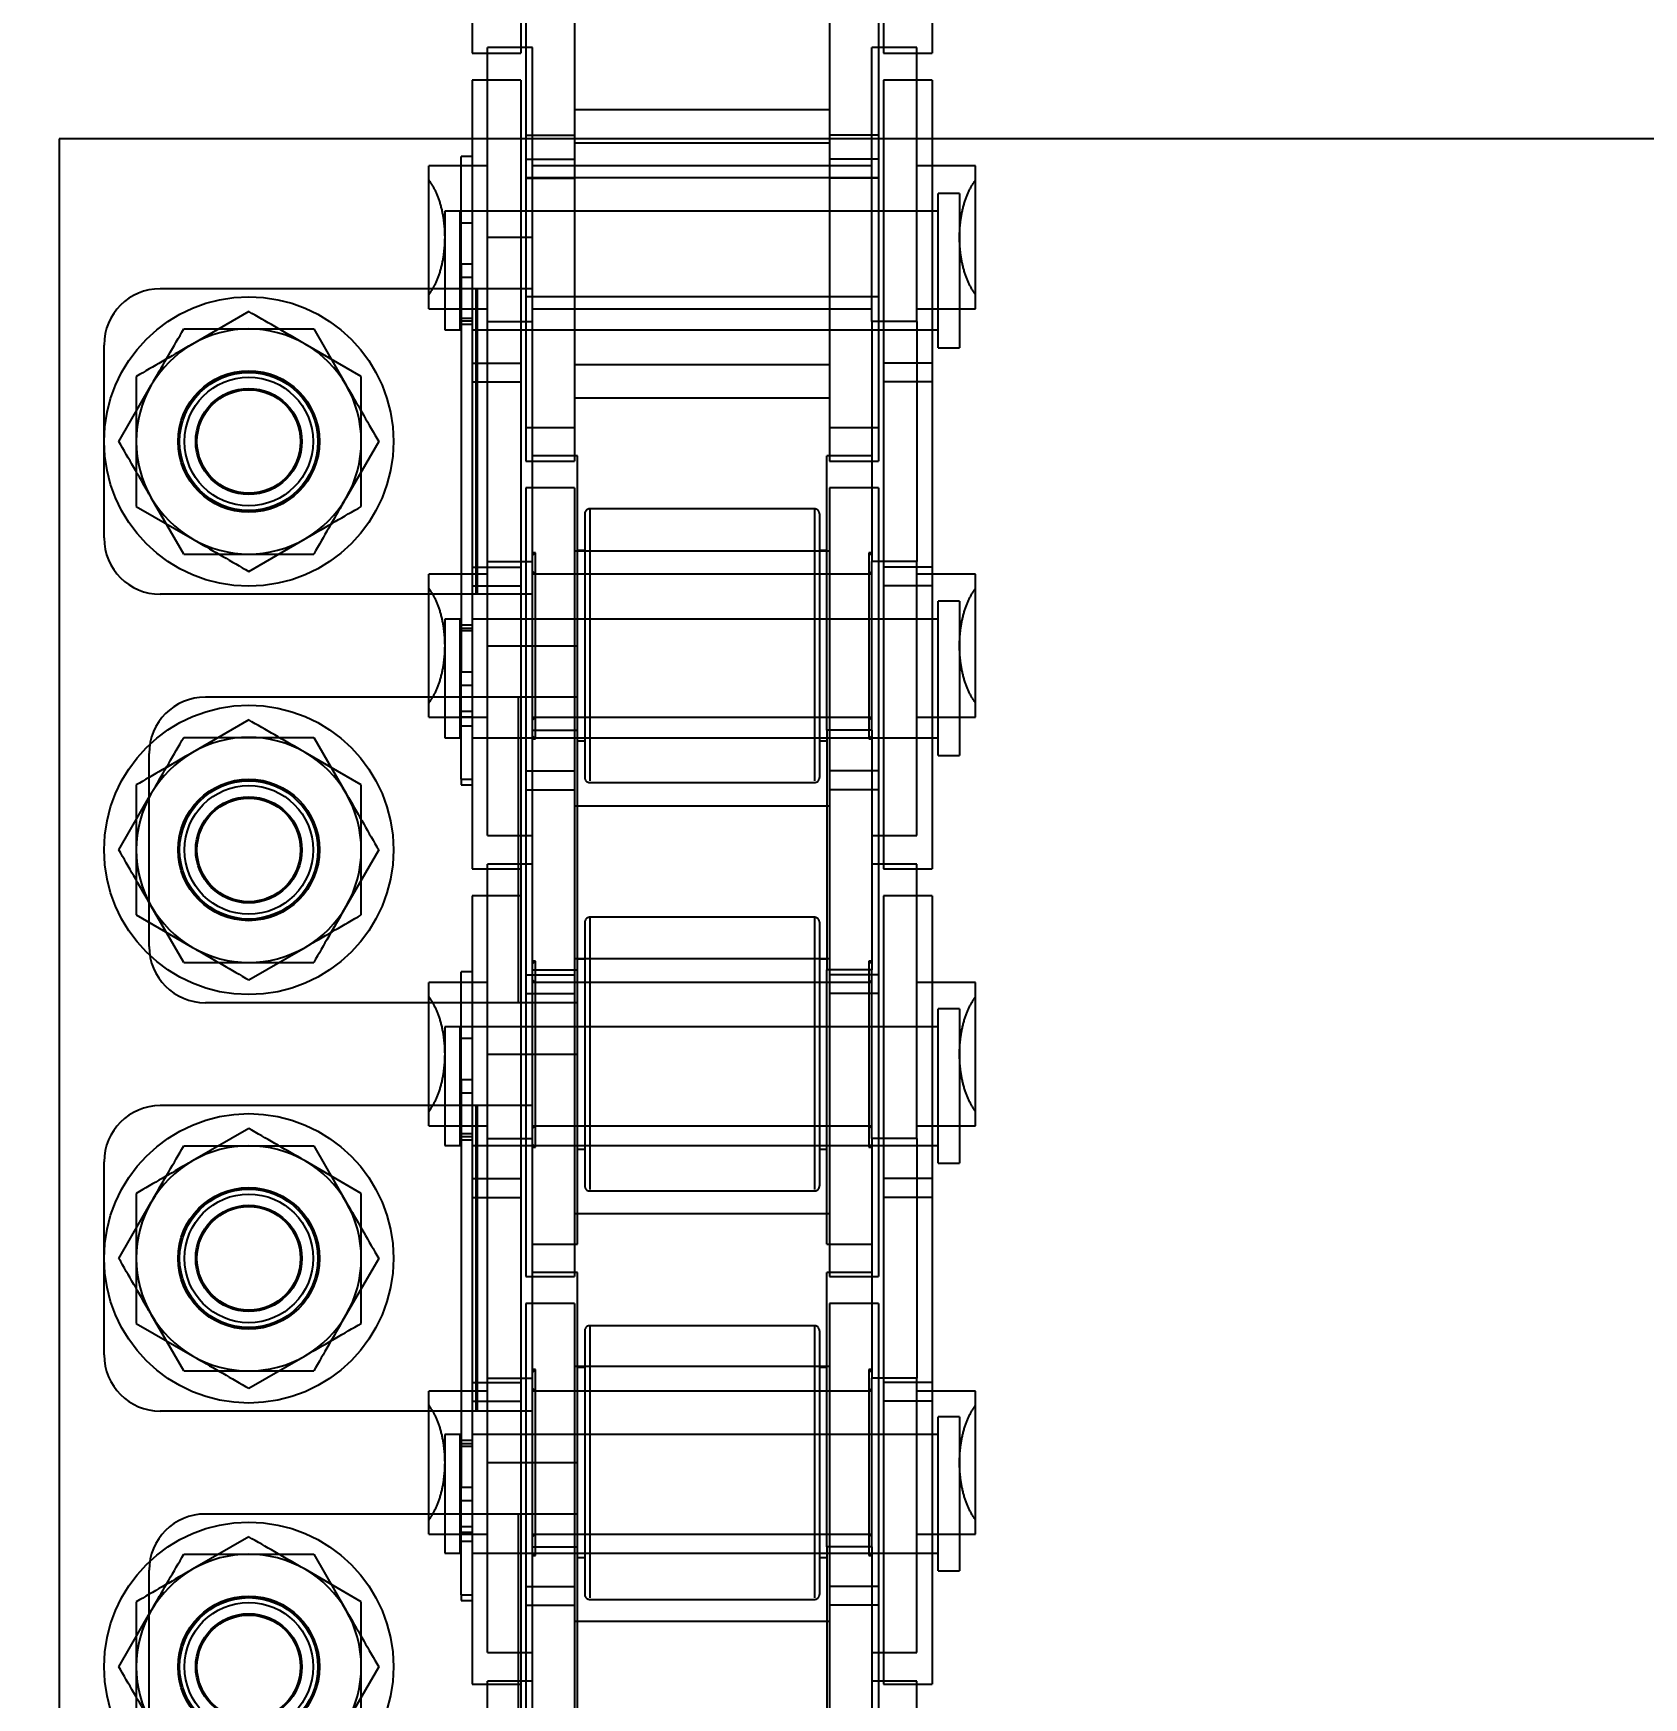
# Model space of a CAD drawing. Header units: metres. Extents: x 0 to 63075, y 0 to 44550.
# Drawn here: x 13782.9 to 13833, y 30128.6 to 30180.3 of the extents above; entities that cross this region are included whole.
import ezdxf

# ---------------------------------------------------------------- set-up
doc = ezdxf.new("R2010")
doc.units = ezdxf.units.M
doc.header["$LTSCALE"] = 75
doc.linetypes.add('HIDDEN2', pattern=[4.7625, 3.175, -1.5875])
for name, color, linetype in [('18_COTAS', 7, 'Continuous'), ('SDM', 7, 'Continuous'), ('SL1', 8, 'Continuous'), ('ST1', 7, 'HIDDEN2')]:
    doc.layers.add(name, color=color, linetype=linetype)
doc.styles.add('ROMANS', font='ROMANS.SHX')
doc.dimstyles.new('75___1-75', dxfattribs={"dimscale": 75, "dimtxt": 2.5, "dimasz": 2, "dimexe": 1.5, "dimexo": 1, "dimgap": 0.5, "dimtad": 1, "dimdec": 0, "dimzin": 12, "dimtxsty": 'ROMANS', "dimcen": 0, "dimclrd": 256, "dimclre": 256, "dimclrt": 3, "dimazin": 3, "dimtfac": 1, "dimtdec": 0, "dimtmove": 0, "dimatfit": 0, "dimfxl": 1, "dimlwd": -1, "dimlwe": -1, "dimarcsym": 0})

# ---------------------------------------------------------------- blocks, each defined once
blk = doc.blocks.new('A$C1d93b9d1')
at = {"layer": 'SL1'}
for radius, start, end in [(1979, 150.488695, 76.215496), (1915.5, 151.397673, 77.946628), (1915.5, 151.397673, 77.482416), (1907.5, 151.517007, 77.895312), (1508, 159.384288, 0), (1508, 159.384288, 0), (1500, 179.960074, 0.039926)]:
    blk.add_arc((6031.727, 6950), radius, start, end, dxfattribs=at)
blk = doc.blocks.new('*D27')
at = {"layer": '18_COTAS', "transparency": 16777216}
for p, q in [((12131.24, 27878.333), (12131.24, 30705.371)), ((13913.74, 30509.566), (13913.74, 30705.371)), ((11981.24, 30592.871), (11122.311, 30592.871)), ((13913.74, 30592.871), (12131.24, 30592.871)), ((14063.74, 30592.871), (14213.74, 30592.871))]:
    blk.add_line(p, q, dxfattribs=at)
for points in [[(11981.24, 30617.871), (11981.24, 30567.871), (12131.24, 30592.871)], [(14063.74, 30617.871), (14063.74, 30567.871), (13913.74, 30592.871)]]:
    blk.add_solid(points, dxfattribs=at)
at = {"layer": 'Defpoints', "color": 0, "transparency": 16777216}
for p in [(13913.74, 30592.871), (13913.74, 30434.566), (12131.24, 27803.333)]:
    blk.add_point(p, dxfattribs=at)
at = {"layer": '18_COTAS', "color": 3, "transparency": 16777216, "insert": (11476.776, 30724.121), "char_height": 187.5, "attachment_point": 5, "style": 'ROMANS'}
blk.add_mtext('1782', dxfattribs=at)
blk = doc.blocks.new('A$C429c7d53')
at = {"layer": 'ST1'}
for p, q in [((77.515, 3093.44), (77.515, 3087.09)), ((79.035, 3093.44), (79.035, 3087.09)), ((86.965, 3093.44), (86.965, 3087.09)), ((88.485, 3093.44), (88.485, 3087.09)), ((75.843, 3090.695), (75.843, 3089.636)), ((77.363, 3090.695), (77.363, 3089.636)), ((88.637, 3090.695), (88.637, 3089.636)), ((90.157, 3090.695), (90.157, 3089.636)), ((76.325, 3083.915), (76.325, 3089.82)), ((77.725, 3089.82), (76.325, 3089.82)), ((77.725, 3083.915), (77.725, 3089.82)), ((88.275, 3081.293), (88.275, 3089.82)), ((89.675, 3089.82), (88.275, 3089.82)), ((89.675, 3081.293), (89.675, 3089.82)), ((75.843, 3089.636), (77.363, 3089.636)), ((88.637, 3089.636), (90.157, 3089.636)), ((75.843, 3088.798), (75.843, 3080)), ((77.363, 3088.798), (75.843, 3088.798)), ((77.363, 3088.798), (77.363, 3080)), ((88.637, 3088.798), (88.637, 3080)), ((90.157, 3088.798), (88.637, 3088.798)), ((90.157, 3088.798), (90.157, 3080)), ((86.965, 3087.875), (79.035, 3087.875)), ((63, 3086.975), (63, 2979.255)), ((118, 3086.975), (63, 3086.975)), ((77.515, 3087.09), (79.035, 3087.09)), ((77.515, 3087.09), (77.515, 3077.995)), ((79.035, 3087.09), (79.035, 3077.995)), ((86.965, 3086.838), (79.035, 3086.838)), ((88.485, 3087.09), (86.965, 3087.09)), ((86.965, 3087.09), (86.965, 3077.995)), ((88.485, 3087.09), (88.485, 3077.995)), ((74.5, 3085.695), (74.5, 3086.14)), ((76.325, 3086.14), (74.5, 3086.14)), ((75.511, 3083.085), (75.511, 3086.43)), ((75.843, 3086.43), (75.511, 3086.43)), ((77.515, 3086.339), (79.035, 3086.339)), ((88.275, 3086.14), (77.725, 3086.14)), ((88.485, 3086.339), (86.965, 3086.339)), ((91.5, 3086.14), (89.675, 3086.14)), ((91.5, 3085.695), (91.5, 3086.14)), ((74.5, 3082.135), (74.5, 3085.695)), ((79.035, 3085.76), (77.515, 3085.76)), ((77.515, 3085.755), (79.035, 3085.755)), ((86.965, 3085.76), (79.035, 3085.76)), ((88.485, 3085.76), (86.965, 3085.76)), ((88.485, 3085.755), (86.965, 3085.755)), ((91.5, 3082.135), (91.5, 3085.695)), ((90.341, 3080.479), (90.341, 3085.276)), ((91, 3085.276), (90.341, 3085.276)), ((91, 3085.276), (91, 3080.483)), ((75, 3084.723), (75, 3081.036)), ((75.474, 3084.723), (75, 3084.723)), ((75.474, 3081.033), (75.474, 3084.723)), ((77.363, 3084.723), (75.511, 3084.723)), ((90.341, 3084.723), (75.843, 3084.723)), ((79.035, 3084.723), (77.515, 3084.723)), ((86.965, 3084.723), (79.035, 3084.723)), ((88.485, 3084.723), (86.965, 3084.723)), ((90.157, 3084.723), (88.637, 3084.723)), ((75.843, 3084.354), (75.474, 3084.354)), ((76.325, 3083.915), (77.725, 3083.915)), ((76.325, 3082.315), (76.325, 3083.915)), ((77.725, 3082.315), (77.725, 3083.915)), ((75.511, 3083.085), (75.843, 3083.085)), ((75.511, 3083.085), (75.511, 3070.407)), ((75.511, 3082.67), (75.843, 3082.67)), ((75.975, 3082.315), (66.15, 3082.315)), ((74.5, 3081.69), (74.5, 3082.135)), ((75.975, 3072.815), (75.975, 3082.315)), ((77.725, 3082.315), (75.975, 3082.315)), ((76.012, 3072.815), (76.012, 3082.315)), ((76.325, 3072.815), (76.325, 3082.315)), ((77.515, 3082.07), (79.035, 3082.07)), ((77.725, 3072.815), (77.725, 3082.315)), ((79.035, 3082.07), (86.965, 3082.07)), ((86.965, 3082.07), (88.485, 3082.07)), ((91.5, 3081.69), (91.5, 3082.135)), ((68.9, 3081.606), (67.15, 3080.596)), ((74.5, 3081.69), (76.325, 3081.69)), ((77.725, 3081.69), (88.275, 3081.69)), ((89.675, 3081.69), (91.5, 3081.69)), ((70.921, 3081.065), (71.931, 3079.315)), ((75, 3081.036), (75, 3081.033)), ((75, 3081.033), (75.474, 3081.033)), ((75.474, 3081.402), (75.843, 3081.402)), ((75.511, 3081.313), (75.843, 3081.313)), ((75.511, 3081.21), (75.843, 3081.21)), ((75.843, 3081.033), (77.363, 3081.033)), ((75.843, 3081.033), (90.341, 3081.033)), ((76.325, 3081.293), (77.725, 3081.293)), ((77.515, 3081.033), (79.035, 3081.033)), ((79.035, 3081.033), (86.965, 3081.033)), ((86.965, 3081.033), (88.485, 3081.033)), ((89.675, 3081.293), (88.275, 3081.293)), ((89.675, 3081.293), (88.275, 3081.293)), ((88.275, 3081.293), (88.275, 3073.837)), ((88.637, 3081.033), (90.157, 3081.033)), ((89.675, 3081.293), (89.675, 3073.837)), ((64.4, 3074.565), (64.4, 3080.565)), ((72.4, 3079.586), (70.65, 3080.596)), ((90.341, 3080.479), (91, 3080.479)), ((91, 3080.483), (91, 3080.479)), ((75.843, 3080), (77.363, 3080)), ((75.843, 3080), (75.843, 3073.661)), ((77.363, 3080), (77.363, 3073.661)), ((79.035, 3079.955), (86.965, 3079.955)), ((90.157, 3080), (88.637, 3080)), ((88.637, 3080), (88.637, 3073.661)), ((90.157, 3080), (90.157, 3073.661)), ((75.843, 3079.416), (77.363, 3079.416)), ((90.157, 3079.416), (88.637, 3079.416)), ((64.859, 3077.565), (65.869, 3079.315)), ((79.035, 3078.918), (86.965, 3078.918)), ((77.515, 3077.995), (77.515, 3076.958)), ((77.515, 3077.995), (79.035, 3077.995)), ((79.035, 3077.995), (79.035, 3076.958)), ((86.965, 3077.995), (86.965, 3076.958)), ((86.965, 3077.995), (88.485, 3077.995)), ((88.485, 3077.995), (88.485, 3076.958)), ((72.941, 3077.565), (71.931, 3075.815)), ((77.515, 3076.958), (79.035, 3076.958)), ((79.125, 3077.12), (77.725, 3077.12)), ((79.125, 3071.215), (79.125, 3077.12)), ((86.875, 3068.593), (86.875, 3077.12)), ((88.275, 3077.12), (86.875, 3077.12)), ((86.965, 3076.958), (88.485, 3076.958)), ((66.879, 3074.065), (65.869, 3075.815)), ((77.515, 3076.119), (77.515, 3067.322)), ((79.035, 3076.119), (77.515, 3076.119)), ((79.035, 3076.119), (79.035, 3067.322)), ((86.965, 3076.119), (86.965, 3067.322)), ((88.485, 3076.119), (86.965, 3076.119)), ((88.485, 3076.119), (88.485, 3067.322)), ((65.4, 3075.544), (67.15, 3074.534)), ((79.35, 3075.315), (79.35, 3067.115)), ((79.505, 3075.47), (79.505, 3067.008)), ((86.495, 3075.47), (79.505, 3075.47)), ((86.495, 3075.47), (86.495, 3067.008)), ((86.65, 3075.315), (86.65, 3067.115)), ((68.9, 3073.524), (70.65, 3074.534)), ((76.325, 3073.837), (77.725, 3073.837)), ((77.814, 3074.107), (77.725, 3074.018)), ((77.814, 3074.107), (77.725, 3074.107)), ((77.814, 3068.322), (77.814, 3074.107)), ((86.965, 3074.159), (79.035, 3074.159)), ((79.35, 3074.17), (79.125, 3074.17)), ((86.875, 3074.17), (86.65, 3074.17)), ((88.186, 3074.107), (88.186, 3068.322)), ((88.275, 3074.107), (88.186, 3074.107)), ((88.275, 3074.018), (88.186, 3074.107)), ((89.675, 3073.837), (88.275, 3073.837)), ((89.675, 3073.837), (88.275, 3073.837)), ((88.275, 3068.593), (88.275, 3073.837)), ((88.275, 3068.593), (88.275, 3073.837)), ((89.675, 3065.31), (89.675, 3073.837)), ((74.5, 3072.995), (74.5, 3073.44)), ((76.325, 3073.44), (74.5, 3073.44)), ((75.843, 3073.661), (75.843, 3064.279)), ((75.843, 3073.661), (77.363, 3073.661)), ((77.363, 3073.661), (77.363, 3064.279)), ((77.814, 3073.44), (77.725, 3073.529)), ((88.275, 3073.44), (77.725, 3073.44)), ((88.186, 3073.44), (77.814, 3073.44)), ((88.275, 3073.529), (88.186, 3073.44)), ((90.157, 3073.661), (88.637, 3073.661)), ((88.637, 3073.661), (88.637, 3064.279)), ((91.5, 3073.44), (89.675, 3073.44)), ((90.157, 3073.661), (90.157, 3064.279)), ((91.5, 3072.995), (91.5, 3073.44)), ((75.975, 3072.815), (66.15, 3072.815)), ((74.5, 3069.435), (74.5, 3072.995)), ((75.843, 3073.077), (77.363, 3073.077)), ((77.725, 3072.815), (75.975, 3072.815)), ((76.325, 3071.215), (76.325, 3072.815)), ((77.725, 3071.215), (77.725, 3072.815)), ((90.157, 3073.077), (88.637, 3073.077)), ((91.5, 3069.435), (91.5, 3072.995)), ((90.341, 3067.801), (90.341, 3072.598)), ((91, 3072.598), (90.341, 3072.598)), ((91, 3072.598), (91, 3067.805)), ((75, 3072.044), (75, 3068.357)), ((75.474, 3072.044), (75, 3072.044)), ((75.474, 3068.354), (75.474, 3072.044)), ((75.843, 3071.675), (75.474, 3071.675)), ((75.511, 3071.867), (75.843, 3071.867)), ((75.511, 3071.764), (75.843, 3071.764)), ((77.363, 3072.044), (75.843, 3072.044)), ((90.341, 3072.044), (75.843, 3072.044)), ((79.035, 3072.044), (77.515, 3072.044)), ((86.965, 3072.044), (79.035, 3072.044)), ((88.485, 3072.044), (86.965, 3072.044)), ((90.157, 3072.044), (88.637, 3072.044)), ((76.325, 3071.215), (77.725, 3071.215)), ((76.325, 3065.31), (76.325, 3071.215)), ((77.725, 3071.215), (79.125, 3071.215)), ((77.725, 3069.615), (77.725, 3071.215)), ((79.125, 3069.615), (79.125, 3071.215)), ((75.511, 3070.407), (75.843, 3070.407)), ((75.511, 3067.06), (75.511, 3070.407)), ((77.375, 3069.615), (67.55, 3069.615)), ((75.511, 3069.992), (75.843, 3069.992)), ((77.287, 3060.115), (77.287, 3069.615)), ((77.375, 3060.115), (77.375, 3069.615)), ((79.125, 3069.615), (77.375, 3069.615)), ((77.725, 3060.115), (77.725, 3069.615)), ((79.125, 3060.115), (79.125, 3069.615)), ((74.5, 3068.99), (74.5, 3069.435)), ((75.511, 3069.18), (75.843, 3069.18)), ((91.5, 3068.99), (91.5, 3069.435)), ((68.9, 3068.906), (67.15, 3067.896)), ((74.5, 3068.99), (76.325, 3068.99)), ((75.474, 3068.723), (75.843, 3068.723)), ((75.511, 3069.008), (75.843, 3069.008)), ((77.725, 3068.99), (88.275, 3068.99)), ((77.725, 3068.901), (77.814, 3068.99)), ((77.725, 3068.593), (79.125, 3068.593)), ((77.814, 3068.99), (88.186, 3068.99)), ((88.275, 3068.593), (86.875, 3068.593)), ((88.275, 3068.593), (86.875, 3068.593)), ((86.875, 3068.593), (86.875, 3061.137)), ((88.186, 3068.99), (88.275, 3068.901)), ((88.275, 3068.593), (88.275, 3061.137)), ((89.675, 3068.99), (91.5, 3068.99)), ((70.921, 3068.365), (71.931, 3066.615)), ((75, 3068.357), (75, 3068.354)), ((75, 3068.354), (75.474, 3068.354)), ((75.843, 3068.354), (77.363, 3068.354)), ((75.843, 3068.354), (90.341, 3068.354)), ((77.515, 3068.354), (79.035, 3068.354)), ((77.725, 3068.411), (77.814, 3068.322)), ((77.725, 3068.322), (77.814, 3068.322)), ((79.035, 3068.354), (86.965, 3068.354)), ((79.125, 3068.26), (79.35, 3068.26)), ((86.65, 3068.26), (86.875, 3068.26)), ((86.965, 3068.354), (88.485, 3068.354)), ((88.186, 3068.322), (88.275, 3068.411)), ((88.186, 3068.322), (88.275, 3068.322)), ((88.637, 3068.354), (90.157, 3068.354)), ((65.8, 3061.865), (65.8, 3067.865)), ((72.4, 3066.886), (70.65, 3067.896)), ((90.341, 3067.801), (91, 3067.801)), ((91, 3067.805), (91, 3067.801)), ((75.511, 3067.06), (75.843, 3067.06)), ((75.511, 3067.06), (75.511, 3066.888)), ((77.515, 3067.322), (79.035, 3067.322)), ((77.515, 3067.322), (77.515, 3060.983)), ((79.035, 3067.322), (79.035, 3060.983)), ((79.505, 3066.96), (86.495, 3066.96)), ((88.485, 3067.322), (86.965, 3067.322)), ((86.965, 3067.322), (86.965, 3060.983)), ((88.485, 3067.322), (88.485, 3060.983)), ((64.859, 3064.865), (65.869, 3066.615)), ((75.511, 3066.888), (75.843, 3066.888)), ((77.515, 3066.738), (79.035, 3066.738)), ((88.485, 3066.738), (86.965, 3066.738)), ((79.035, 3066.239), (86.965, 3066.239)), ((76.325, 3065.31), (77.725, 3065.31)), ((88.275, 3065.31), (89.675, 3065.31)), ((72.941, 3064.865), (71.931, 3063.115)), ((76.325, 3058.515), (76.325, 3064.42)), ((77.725, 3064.42), (76.325, 3064.42)), ((89.675, 3064.42), (88.275, 3064.42)), ((89.675, 3055.893), (89.675, 3064.42)), ((75.843, 3064.279), (77.363, 3064.279)), ((88.637, 3064.279), (90.157, 3064.279)), ((75.843, 3063.441), (75.843, 3054.644)), ((77.363, 3063.441), (75.843, 3063.441)), ((77.363, 3063.441), (77.363, 3054.644)), ((88.637, 3063.441), (88.637, 3054.644)), ((90.157, 3063.441), (88.637, 3063.441)), ((90.157, 3063.441), (90.157, 3054.644)), ((65.4, 3062.844), (67.15, 3061.834)), ((66.879, 3061.365), (65.869, 3063.115)), ((79.35, 3062.615), (79.35, 3054.415)), ((79.505, 3062.77), (79.505, 3054.308)), ((86.495, 3062.77), (79.505, 3062.77)), ((86.495, 3062.77), (86.495, 3054.308)), ((86.65, 3062.615), (86.65, 3054.415)), ((68.9, 3060.824), (70.65, 3061.834)), ((77.814, 3061.407), (77.725, 3061.407)), ((77.814, 3061.407), (77.725, 3061.318)), ((77.814, 3055.622), (77.814, 3061.407)), ((86.965, 3061.481), (79.035, 3061.481)), ((79.35, 3061.47), (79.125, 3061.47)), ((86.875, 3061.47), (86.65, 3061.47)), ((88.186, 3061.407), (88.186, 3055.622)), ((88.275, 3061.407), (88.186, 3061.407)), ((88.275, 3061.318), (88.186, 3061.407)), ((74.5, 3060.295), (74.5, 3060.74)), ((76.325, 3060.74), (74.5, 3060.74)), ((75.511, 3057.729), (75.511, 3061.073)), ((75.843, 3061.073), (75.511, 3061.073)), ((77.515, 3060.983), (79.035, 3060.983)), ((77.515, 3060.983), (77.515, 3051.601)), ((77.725, 3061.137), (79.125, 3061.137)), ((77.814, 3060.74), (77.725, 3060.829)), ((88.275, 3060.74), (77.725, 3060.74)), ((88.186, 3060.74), (77.814, 3060.74)), ((79.035, 3060.983), (79.035, 3051.601)), ((88.275, 3061.137), (86.875, 3061.137)), ((88.275, 3061.137), (86.875, 3061.137)), ((86.875, 3052.61), (86.875, 3061.137)), ((88.485, 3060.983), (86.965, 3060.983)), ((86.965, 3060.983), (86.965, 3051.601)), ((88.275, 3060.829), (88.186, 3060.74)), ((88.275, 3055.893), (88.275, 3061.137)), ((88.485, 3060.983), (88.485, 3051.601)), ((91.5, 3060.74), (89.675, 3060.74)), ((91.5, 3060.295), (91.5, 3060.74)), ((74.5, 3056.735), (74.5, 3060.295)), ((77.515, 3060.398), (79.035, 3060.398)), ((88.485, 3060.398), (86.965, 3060.398)), ((91.5, 3056.735), (91.5, 3060.295)), ((77.375, 3060.115), (67.55, 3060.115)), ((79.125, 3060.115), (77.375, 3060.115)), ((77.725, 3058.515), (77.725, 3060.115)), ((79.125, 3058.515), (79.125, 3060.115)), ((90.341, 3055.122), (90.341, 3059.919)), ((91, 3059.919), (90.341, 3059.919)), ((91, 3059.919), (91, 3055.127)), ((75, 3059.366), (75, 3055.679)), ((75.474, 3059.366), (75, 3059.366)), ((75.474, 3055.676), (75.474, 3059.366)), ((77.363, 3059.366), (75.511, 3059.366)), ((90.341, 3059.366), (75.843, 3059.366)), ((79.035, 3059.366), (77.515, 3059.366)), ((86.965, 3059.366), (79.035, 3059.366)), ((88.485, 3059.366), (86.965, 3059.366)), ((90.157, 3059.366), (88.637, 3059.366)), ((75.843, 3058.997), (75.474, 3058.997)), ((76.325, 3058.515), (77.725, 3058.515)), ((76.325, 3056.915), (76.325, 3058.515)), ((77.725, 3056.915), (77.725, 3058.515)), ((77.725, 3058.515), (79.125, 3058.515)), ((79.125, 3052.61), (79.125, 3058.515)), ((75.511, 3057.729), (75.843, 3057.729)), ((75.511, 3057.729), (75.511, 3045.05)), ((75.511, 3057.313), (75.843, 3057.313)), ((75.975, 3056.915), (66.15, 3056.915)), ((74.5, 3056.29), (74.5, 3056.735)), ((75.975, 3047.415), (75.975, 3056.915)), ((77.725, 3056.915), (75.975, 3056.915)), ((76.012, 3047.415), (76.012, 3056.915)), ((76.325, 3047.415), (76.325, 3056.915)), ((77.725, 3047.415), (77.725, 3056.915)), ((91.5, 3056.29), (91.5, 3056.735)), ((68.9, 3056.206), (67.15, 3055.196)), ((74.5, 3056.29), (76.325, 3056.29)), ((77.725, 3056.29), (88.275, 3056.29)), ((77.725, 3056.201), (77.814, 3056.29)), ((77.814, 3056.29), (88.186, 3056.29)), ((88.186, 3056.29), (88.275, 3056.201)), ((89.675, 3056.29), (91.5, 3056.29)), ((70.921, 3055.665), (71.931, 3053.915)), ((75, 3055.679), (75, 3055.676)), ((75, 3055.676), (75.474, 3055.676)), ((75.474, 3056.045), (75.843, 3056.045)), ((75.511, 3055.956), (75.843, 3055.956)), ((75.511, 3055.853), (75.843, 3055.853)), ((75.843, 3055.676), (77.363, 3055.676)), ((75.843, 3055.676), (90.341, 3055.676)), ((76.325, 3055.893), (77.725, 3055.893)), ((77.515, 3055.676), (79.035, 3055.676)), ((77.725, 3055.711), (77.814, 3055.622)), ((77.725, 3055.622), (77.814, 3055.622)), ((79.035, 3055.676), (86.965, 3055.676)), ((79.125, 3055.56), (79.35, 3055.56)), ((86.65, 3055.56), (86.875, 3055.56)), ((86.965, 3055.676), (88.485, 3055.676)), ((88.186, 3055.622), (88.275, 3055.711)), ((88.186, 3055.622), (88.275, 3055.622)), ((89.675, 3055.893), (88.275, 3055.893)), ((89.675, 3055.893), (88.275, 3055.893)), ((88.275, 3055.893), (88.275, 3048.437)), ((88.637, 3055.676), (90.157, 3055.676)), ((89.675, 3055.893), (89.675, 3048.437)), ((64.4, 3049.165), (64.4, 3055.165)), ((72.4, 3054.186), (70.65, 3055.196)), ((90.341, 3055.122), (91, 3055.122)), ((91, 3055.127), (91, 3055.122)), ((75.843, 3054.644), (77.363, 3054.644)), ((75.843, 3054.644), (75.843, 3048.304)), ((77.363, 3054.644), (77.363, 3048.304)), ((90.157, 3054.644), (88.637, 3054.644)), ((88.637, 3054.644), (88.637, 3048.304)), ((90.157, 3054.644), (90.157, 3048.304)), ((75.843, 3054.059), (77.363, 3054.059)), ((79.505, 3054.26), (86.495, 3054.26)), ((90.157, 3054.059), (88.637, 3054.059)), ((64.859, 3052.165), (65.869, 3053.915)), ((79.035, 3053.561), (86.965, 3053.561)), ((77.725, 3052.61), (79.125, 3052.61)), ((86.875, 3052.61), (88.275, 3052.61)), ((72.941, 3052.165), (71.931, 3050.415)), ((77.515, 3051.601), (79.035, 3051.601)), ((79.125, 3051.72), (77.725, 3051.72)), ((79.125, 3045.815), (79.125, 3051.72)), ((86.875, 3043.193), (86.875, 3051.72)), ((88.275, 3051.72), (86.875, 3051.72)), ((86.965, 3051.601), (88.485, 3051.601)), ((66.879, 3048.665), (65.869, 3050.415)), ((77.515, 3050.763), (77.515, 3041.965)), ((79.035, 3050.763), (77.515, 3050.763)), ((79.035, 3050.763), (79.035, 3041.965)), ((86.965, 3050.763), (86.965, 3041.965)), ((88.485, 3050.763), (86.965, 3050.763)), ((88.485, 3050.763), (88.485, 3041.965)), ((65.4, 3050.144), (67.15, 3049.134)), ((79.35, 3049.915), (79.35, 3041.715)), ((79.505, 3050.07), (79.505, 3041.608)), ((86.495, 3050.07), (79.505, 3050.07)), ((86.495, 3050.07), (86.495, 3041.608)), ((86.65, 3049.915), (86.65, 3041.715)), ((68.9, 3048.124), (70.65, 3049.134)), ((76.325, 3048.437), (77.725, 3048.437)), ((77.814, 3048.707), (77.725, 3048.618)), ((77.814, 3048.707), (77.725, 3048.707)), ((77.814, 3042.922), (77.814, 3048.707)), ((86.965, 3048.803), (79.035, 3048.803)), ((79.35, 3048.77), (79.125, 3048.77)), ((86.875, 3048.77), (86.65, 3048.77)), ((88.186, 3048.707), (88.186, 3042.922)), ((88.275, 3048.618), (88.186, 3048.707)), ((88.275, 3048.707), (88.186, 3048.707)), ((89.675, 3048.437), (88.275, 3048.437)), ((89.675, 3048.437), (88.275, 3048.437)), ((88.275, 3043.193), (88.275, 3048.437)), ((88.275, 3043.193), (88.275, 3048.437)), ((89.675, 3039.91), (89.675, 3048.437)), ((74.5, 3047.595), (74.5, 3048.04)), ((76.325, 3048.04), (74.5, 3048.04)), ((75.843, 3048.304), (77.363, 3048.304)), ((75.843, 3048.304), (75.843, 3038.923)), ((77.363, 3048.304), (77.363, 3038.923)), ((77.814, 3048.04), (77.725, 3048.129)), ((88.275, 3048.04), (77.725, 3048.04)), ((88.186, 3048.04), (77.814, 3048.04)), ((88.275, 3048.129), (88.186, 3048.04)), ((90.157, 3048.304), (88.637, 3048.304)), ((88.637, 3048.304), (88.637, 3038.923)), ((91.5, 3048.04), (89.675, 3048.04)), ((90.157, 3048.304), (90.157, 3038.923)), ((91.5, 3047.595), (91.5, 3048.04)), ((75.975, 3047.415), (66.15, 3047.415)), ((74.5, 3044.035), (74.5, 3047.595)), ((75.843, 3047.72), (77.363, 3047.72)), ((77.725, 3047.415), (75.975, 3047.415)), ((76.325, 3045.815), (76.325, 3047.415)), ((77.725, 3045.815), (77.725, 3047.415)), ((90.157, 3047.72), (88.637, 3047.72)), ((91.5, 3044.035), (91.5, 3047.595)), ((90.341, 3042.444), (90.341, 3047.241)), ((91, 3047.241), (90.341, 3047.241)), ((91, 3047.241), (91, 3042.448)), ((75, 3046.688), (75, 3043.001)), ((75.474, 3046.688), (75, 3046.688)), ((75.474, 3042.998), (75.474, 3046.688)), ((75.843, 3046.319), (75.474, 3046.319)), ((75.511, 3046.511), (75.843, 3046.511)), ((75.511, 3046.407), (75.843, 3046.407)), ((77.363, 3046.688), (75.843, 3046.688)), ((90.341, 3046.688), (75.843, 3046.688)), ((79.035, 3046.688), (77.515, 3046.688)), ((86.965, 3046.688), (79.035, 3046.688)), ((88.485, 3046.688), (86.965, 3046.688)), ((90.157, 3046.688), (88.637, 3046.688)), ((76.325, 3045.815), (77.725, 3045.815)), ((76.325, 3039.91), (76.325, 3045.815)), ((77.725, 3045.815), (79.125, 3045.815)), ((77.725, 3044.215), (77.725, 3045.815)), ((79.125, 3044.215), (79.125, 3045.815)), ((75.511, 3045.05), (75.843, 3045.05)), ((75.511, 3041.704), (75.511, 3045.05)), ((77.375, 3044.215), (67.55, 3044.215)), ((75.511, 3044.635), (75.843, 3044.635)), ((77.287, 3034.715), (77.287, 3044.215)), ((77.375, 3034.715), (77.375, 3044.215)), ((79.125, 3044.215), (77.375, 3044.215)), ((77.725, 3034.715), (77.725, 3044.215)), ((79.125, 3034.715), (79.125, 3044.215)), ((74.5, 3043.59), (74.5, 3044.035)), ((75.511, 3043.824), (75.843, 3043.824)), ((75.511, 3043.651), (75.843, 3043.651)), ((91.5, 3043.59), (91.5, 3044.035)), ((68.9, 3043.506), (67.15, 3042.496)), ((74.5, 3043.59), (76.325, 3043.59)), ((75.474, 3043.367), (75.843, 3043.367)), ((77.725, 3043.59), (88.275, 3043.59)), ((77.725, 3043.501), (77.814, 3043.59)), ((77.725, 3043.193), (79.125, 3043.193)), ((77.814, 3043.59), (88.186, 3043.59)), ((88.275, 3043.193), (86.875, 3043.193)), ((88.275, 3043.193), (86.875, 3043.193)), ((86.875, 3043.193), (86.875, 3035.737)), ((88.186, 3043.59), (88.275, 3043.501)), ((88.275, 3043.193), (88.275, 3035.737)), ((89.675, 3043.59), (91.5, 3043.59)), ((70.921, 3042.965), (71.931, 3041.215)), ((75, 3043.001), (75, 3042.998)), ((75, 3042.998), (75.474, 3042.998)), ((75.843, 3042.998), (77.363, 3042.998)), ((75.843, 3042.998), (90.341, 3042.998)), ((77.515, 3042.998), (79.035, 3042.998)), ((77.725, 3043.011), (77.814, 3042.922)), ((77.725, 3042.922), (77.814, 3042.922)), ((79.035, 3042.998), (86.965, 3042.998)), ((79.125, 3042.86), (79.35, 3042.86)), ((86.65, 3042.86), (86.875, 3042.86)), ((86.965, 3042.998), (88.485, 3042.998)), ((88.186, 3042.922), (88.275, 3043.011)), ((88.186, 3042.922), (88.275, 3042.922)), ((88.637, 3042.998), (90.157, 3042.998)), ((65.8, 3036.465), (65.8, 3042.465)), ((72.4, 3041.486), (70.65, 3042.496)), ((90.341, 3042.444), (91, 3042.444)), ((91, 3042.448), (91, 3042.444)), ((75.511, 3041.704), (75.843, 3041.704)), ((75.511, 3041.704), (75.511, 3041.531)), ((77.515, 3041.965), (79.035, 3041.965)), ((77.515, 3041.965), (77.515, 3035.626)), ((79.035, 3041.965), (79.035, 3035.626)), ((88.485, 3041.965), (86.965, 3041.965)), ((86.965, 3041.965), (86.965, 3035.626)), ((88.485, 3041.965), (88.485, 3035.626)), ((64.859, 3039.465), (65.869, 3041.215)), ((75.511, 3041.531), (75.843, 3041.531)), ((77.515, 3041.381), (79.035, 3041.381)), ((79.505, 3041.56), (86.495, 3041.56)), ((88.485, 3041.381), (86.965, 3041.381)), ((79.035, 3040.883), (86.965, 3040.883)), ((76.325, 3039.91), (77.725, 3039.91)), ((88.275, 3039.91), (89.675, 3039.91)), ((72.941, 3039.465), (71.931, 3037.715)), ((76.325, 3033.115), (76.325, 3039.02)), ((77.725, 3039.02), (76.325, 3039.02)), ((89.675, 3039.02), (88.275, 3039.02)), ((89.675, 3030.493), (89.675, 3039.02)), ((75.843, 3038.923), (77.363, 3038.923)), ((88.637, 3038.923), (90.157, 3038.923))]:
    blk.add_line(p, q, dxfattribs=at)
for centre, radius in [((68.9, 3077.565), 4.5), ((68.9, 3077.565), 2.2), ((68.9, 3077.565), 2.15), ((68.9, 3077.565), 2), ((68.9, 3077.565), 1.65), ((68.9, 3077.565), 1.61), ((68.9, 3064.865), 4.5), ((68.9, 3064.865), 2.2), ((68.9, 3064.865), 2.15), ((68.9, 3064.865), 2), ((68.9, 3064.865), 1.65), ((68.9, 3064.865), 1.61), ((68.9, 3052.165), 4.5), ((68.9, 3052.165), 2.2), ((68.9, 3052.165), 2.15), ((68.9, 3052.165), 2), ((68.9, 3052.165), 1.65), ((68.9, 3052.165), 1.61), ((68.9, 3039.465), 4.5), ((68.9, 3039.465), 2.2), ((68.9, 3039.465), 2.15), ((68.9, 3039.465), 2), ((68.9, 3039.465), 1.65), ((68.9, 3039.465), 1.61)]:
    blk.add_circle(centre, radius, dxfattribs=at)
for centre, radius, start, end in [((66.15, 3080.565), 1.75, 90, 180), ((68.9, 3077.565), 3.5, 60, 120), ((68.9, 3077.565), 3.5, 120, 180), ((68.9, 3077.565), 3.5, 0, 60), ((68.9, 3077.565), 3.5, 180, 240), ((68.9, 3077.565), 3.5, 300, 0), ((79.505, 3075.315), 0.155, 90, 180), ((86.495, 3075.315), 0.155, 0, 90), ((66.15, 3074.565), 1.75, 180, 270), ((68.9, 3077.565), 3.5, 240, 300), ((67.55, 3067.865), 1.75, 90, 180), ((68.9, 3064.865), 3.5, 60, 120), ((68.9, 3064.865), 3.5, 120, 180), ((68.9, 3064.865), 3.5, 0, 60), ((79.505, 3067.115), 0.155, 180, 270), ((86.495, 3067.115), 0.155, 270, 360), ((68.9, 3064.865), 3.5, 180, 240), ((68.9, 3064.865), 3.5, 300, 0), ((79.505, 3062.615), 0.155, 90, 180), ((86.495, 3062.615), 0.155, 0, 90), ((67.55, 3061.865), 1.75, 180, 270), ((68.9, 3064.865), 3.5, 240, 300), ((66.15, 3055.165), 1.75, 90, 180), ((68.9, 3052.165), 3.5, 60, 120), ((68.9, 3052.165), 3.5, 120, 180), ((68.9, 3052.165), 3.5, 0, 60), ((79.505, 3054.415), 0.155, 180, 270), ((86.495, 3054.415), 0.155, 270, 0), ((68.9, 3052.165), 3.5, 180, 240), ((68.9, 3052.165), 3.5, 300, 0), ((79.505, 3049.915), 0.155, 90, 180), ((86.495, 3049.915), 0.155, 0, 90), ((66.15, 3049.165), 1.75, 180, 270), ((68.9, 3052.165), 3.5, 240, 300), ((67.55, 3042.465), 1.75, 90, 180), ((68.9, 3039.465), 3.5, 60, 120), ((68.9, 3039.465), 3.5, 120, 180), ((68.9, 3039.465), 3.5, 0, 60), ((79.505, 3041.715), 0.155, 180, 270), ((86.495, 3041.715), 0.155, 270, 360), ((68.9, 3039.465), 3.5, 180, 240), ((68.9, 3039.465), 3.5, 300, 0)]:
    blk.add_arc(centre, radius, start, end, dxfattribs=at)
for points, knots in [([(74.5, 3085.695), (74.572, 3085.584), (74.714, 3085.364), (74.871, 3084.925), (74.971, 3084.435), (75.004, 3083.915), (74.971, 3083.395), (74.871, 3082.905), (74.714, 3082.466), (74.572, 3082.246), (74.5, 3082.135)], [0, 0, 0, 0, 0.130043, 0.255982, 0.379107, 0.5, 0.620893, 0.744018, 0.869957, 1, 1, 1, 1]), ([(91.5, 3082.135), (91.428, 3082.246), (91.286, 3082.466), (91.129, 3082.905), (91.029, 3083.395), (90.996, 3083.915), (91.029, 3084.435), (91.129, 3084.925), (91.286, 3085.364), (91.428, 3085.584), (91.5, 3085.695)], [0, 0, 0, 0, 0.130043, 0.255982, 0.379107, 0.5, 0.620893, 0.744018, 0.869957, 1, 1, 1, 1]), ([(70.65, 3080.596), (70.609, 3080.62), (70.018, 3080.961), (69.438, 3081.296), (68.9, 3081.606)], [0, 0, 0, 0, 0.070174, 1, 1, 1, 1]), ([(65.869, 3079.315), (65.893, 3079.356), (66.234, 3079.947), (66.568, 3080.527), (66.879, 3081.065)], [0, 0, 0, 0, 0.070174, 1, 1, 1, 1]), ([(66.879, 3081.065), (67.049, 3081.065), (67.708, 3081.065), (68.392, 3081.065), (68.9, 3081.065)], [0, 0, 0, 0, 0.257551, 1, 1, 1, 1]), ([(68.9, 3081.065), (69.084, 3081.065), (69.768, 3081.065), (70.434, 3081.065), (70.921, 3081.065)], [0, 0, 0, 0, 0.268634, 1, 1, 1, 1]), ([(67.15, 3080.596), (67.109, 3080.572), (66.518, 3080.231), (65.938, 3079.897), (65.4, 3079.586)], [0, 0, 0, 0, 0.070174, 1, 1, 1, 1]), ([(65.4, 3079.586), (65.4, 3079.455), (65.4, 3078.798), (65.4, 3078.113), (65.4, 3077.565)], [0, 0, 0, 0, 0.198275, 1, 1, 1, 1]), ([(72.4, 3077.565), (72.4, 3078.113), (72.4, 3078.798), (72.4, 3079.455), (72.4, 3079.586)], [0, 0, 0, 0, 0.801725, 1, 1, 1, 1]), ([(71.931, 3079.315), (71.955, 3079.274), (72.296, 3078.683), (72.631, 3078.103), (72.941, 3077.565)], [0, 0, 0, 0, 0.070174, 1, 1, 1, 1]), ([(65.869, 3075.815), (65.845, 3075.856), (65.504, 3076.447), (65.169, 3077.027), (64.859, 3077.565)], [0, 0, 0, 0, 0.070174, 1, 1, 1, 1]), ([(65.4, 3077.565), (65.4, 3077.413), (65.4, 3076.73), (65.4, 3076.063), (65.4, 3075.544)], [0, 0, 0, 0, 0.221869, 1, 1, 1, 1]), ([(72.4, 3075.544), (72.4, 3076.063), (72.4, 3076.73), (72.4, 3077.413), (72.4, 3077.565)], [0, 0, 0, 0, 0.778131, 1, 1, 1, 1]), ([(71.931, 3075.815), (71.907, 3075.774), (71.566, 3075.183), (71.232, 3074.603), (70.921, 3074.065)], [0, 0, 0, 0, 0.070174, 1, 1, 1, 1]), ([(70.65, 3074.534), (70.691, 3074.558), (71.282, 3074.899), (71.862, 3075.233), (72.4, 3075.544)], [0, 0, 0, 0, 0.070174, 1, 1, 1, 1]), ([(67.15, 3074.534), (67.191, 3074.51), (67.782, 3074.169), (68.362, 3073.834), (68.9, 3073.524)], [0, 0, 0, 0, 0.070174, 1, 1, 1, 1]), ([(66.879, 3074.065), (67.049, 3074.065), (67.708, 3074.065), (68.392, 3074.065), (68.9, 3074.065)], [0, 0, 0, 0, 0.257551, 1, 1, 1, 1]), ([(68.9, 3074.065), (69.084, 3074.065), (69.768, 3074.065), (70.434, 3074.065), (70.921, 3074.065)], [0, 0, 0, 0, 0.268634, 1, 1, 1, 1]), ([(74.5, 3072.995), (74.572, 3072.884), (74.714, 3072.664), (74.871, 3072.225), (74.971, 3071.735), (75.004, 3071.215), (74.971, 3070.695), (74.871, 3070.205), (74.714, 3069.766), (74.572, 3069.546), (74.5, 3069.435)], [0, 0, 0, 0, 0.130043, 0.255982, 0.379107, 0.5, 0.620893, 0.744018, 0.869957, 1, 1, 1, 1]), ([(91.5, 3069.435), (91.428, 3069.546), (91.286, 3069.766), (91.129, 3070.205), (91.029, 3070.695), (90.996, 3071.215), (91.029, 3071.735), (91.129, 3072.225), (91.286, 3072.664), (91.428, 3072.884), (91.5, 3072.995)], [0, 0, 0, 0, 0.130043, 0.255982, 0.379107, 0.5, 0.620893, 0.744018, 0.869957, 1, 1, 1, 1]), ([(70.65, 3067.896), (70.609, 3067.92), (70.018, 3068.261), (69.438, 3068.596), (68.9, 3068.906)], [0, 0, 0, 0, 0.070174, 1, 1, 1, 1]), ([(65.869, 3066.615), (65.893, 3066.656), (66.234, 3067.247), (66.568, 3067.827), (66.879, 3068.365)], [0, 0, 0, 0, 0.070174, 1, 1, 1, 1]), ([(66.879, 3068.365), (67.049, 3068.365), (67.708, 3068.365), (68.392, 3068.365), (68.9, 3068.365)], [0, 0, 0, 0, 0.257551, 1, 1, 1, 1]), ([(68.9, 3068.365), (69.084, 3068.365), (69.768, 3068.365), (70.434, 3068.365), (70.921, 3068.365)], [0, 0, 0, 0, 0.268634, 1, 1, 1, 1]), ([(67.15, 3067.896), (67.109, 3067.872), (66.518, 3067.531), (65.938, 3067.197), (65.4, 3066.886)], [0, 0, 0, 0, 0.070174, 1, 1, 1, 1]), ([(65.4, 3066.886), (65.4, 3066.755), (65.4, 3066.098), (65.4, 3065.413), (65.4, 3064.865)], [0, 0, 0, 0, 0.198275, 1, 1, 1, 1]), ([(71.931, 3066.615), (71.955, 3066.574), (72.296, 3065.983), (72.631, 3065.403), (72.941, 3064.865)], [0, 0, 0, 0, 0.070174, 1, 1, 1, 1]), ([(72.4, 3064.865), (72.4, 3065.413), (72.4, 3066.098), (72.4, 3066.755), (72.4, 3066.886)], [0, 0, 0, 0, 0.801725, 1, 1, 1, 1]), ([(65.869, 3063.115), (65.845, 3063.156), (65.504, 3063.747), (65.169, 3064.327), (64.859, 3064.865)], [0, 0, 0, 0, 0.070174, 1, 1, 1, 1]), ([(65.4, 3064.865), (65.4, 3064.713), (65.4, 3064.03), (65.4, 3063.363), (65.4, 3062.844)], [0, 0, 0, 0, 0.221869, 1, 1, 1, 1]), ([(72.4, 3062.844), (72.4, 3063.363), (72.4, 3064.03), (72.4, 3064.713), (72.4, 3064.865)], [0, 0, 0, 0, 0.778131, 1, 1, 1, 1]), ([(70.65, 3061.834), (70.691, 3061.858), (71.282, 3062.199), (71.862, 3062.533), (72.4, 3062.844)], [0, 0, 0, 0, 0.070174, 1, 1, 1, 1]), ([(71.931, 3063.115), (71.907, 3063.074), (71.566, 3062.483), (71.232, 3061.903), (70.921, 3061.365)], [0, 0, 0, 0, 0.070174, 1, 1, 1, 1]), ([(67.15, 3061.834), (67.191, 3061.81), (67.782, 3061.469), (68.362, 3061.134), (68.9, 3060.824)], [0, 0, 0, 0, 0.070174, 1, 1, 1, 1]), ([(66.879, 3061.365), (67.049, 3061.365), (67.708, 3061.365), (68.392, 3061.365), (68.9, 3061.365)], [0, 0, 0, 0, 0.257551, 1, 1, 1, 1]), ([(68.9, 3061.365), (69.084, 3061.365), (69.768, 3061.365), (70.434, 3061.365), (70.921, 3061.365)], [0, 0, 0, 0, 0.268634, 1, 1, 1, 1]), ([(74.5, 3060.295), (74.572, 3060.184), (74.714, 3059.964), (74.871, 3059.525), (74.971, 3059.035), (75.004, 3058.515), (74.971, 3057.995), (74.871, 3057.505), (74.714, 3057.066), (74.572, 3056.846), (74.5, 3056.735)], [0, 0, 0, 0, 0.130043, 0.255982, 0.379107, 0.5, 0.620893, 0.744018, 0.869957, 1, 1, 1, 1]), ([(91.5, 3056.735), (91.428, 3056.846), (91.286, 3057.066), (91.129, 3057.505), (91.029, 3057.995), (90.996, 3058.515), (91.029, 3059.035), (91.129, 3059.525), (91.286, 3059.964), (91.428, 3060.184), (91.5, 3060.295)], [0, 0, 0, 0, 0.130043, 0.255982, 0.379107, 0.5, 0.620893, 0.744018, 0.869957, 1, 1, 1, 1]), ([(70.65, 3055.196), (70.609, 3055.22), (70.018, 3055.561), (69.438, 3055.896), (68.9, 3056.206)], [0, 0, 0, 0, 0.070174, 1, 1, 1, 1]), ([(65.869, 3053.915), (65.893, 3053.956), (66.234, 3054.547), (66.568, 3055.127), (66.879, 3055.665)], [0, 0, 0, 0, 0.070174, 1, 1, 1, 1]), ([(66.879, 3055.665), (67.049, 3055.665), (67.708, 3055.665), (68.392, 3055.665), (68.9, 3055.665)], [0, 0, 0, 0, 0.257551, 1, 1, 1, 1]), ([(68.9, 3055.665), (69.084, 3055.665), (69.768, 3055.665), (70.434, 3055.665), (70.921, 3055.665)], [0, 0, 0, 0, 0.268634, 1, 1, 1, 1]), ([(67.15, 3055.196), (67.109, 3055.172), (66.518, 3054.831), (65.938, 3054.497), (65.4, 3054.186)], [0, 0, 0, 0, 0.070174, 1, 1, 1, 1]), ([(65.4, 3054.186), (65.4, 3054.055), (65.4, 3053.398), (65.4, 3052.713), (65.4, 3052.165)], [0, 0, 0, 0, 0.198275, 1, 1, 1, 1]), ([(72.4, 3052.165), (72.4, 3052.713), (72.4, 3053.398), (72.4, 3054.055), (72.4, 3054.186)], [0, 0, 0, 0, 0.801725, 1, 1, 1, 1]), ([(71.931, 3053.915), (71.955, 3053.874), (72.296, 3053.283), (72.631, 3052.703), (72.941, 3052.165)], [0, 0, 0, 0, 0.070174, 1, 1, 1, 1]), ([(65.869, 3050.415), (65.845, 3050.456), (65.504, 3051.047), (65.169, 3051.627), (64.859, 3052.165)], [0, 0, 0, 0, 0.070174, 1, 1, 1, 1]), ([(65.4, 3052.165), (65.4, 3052.013), (65.4, 3051.33), (65.4, 3050.663), (65.4, 3050.144)], [0, 0, 0, 0, 0.221869, 1, 1, 1, 1]), ([(72.4, 3050.144), (72.4, 3050.663), (72.4, 3051.33), (72.4, 3052.013), (72.4, 3052.165)], [0, 0, 0, 0, 0.778131, 1, 1, 1, 1]), ([(71.931, 3050.415), (71.907, 3050.374), (71.566, 3049.783), (71.232, 3049.203), (70.921, 3048.665)], [0, 0, 0, 0, 0.070174, 1, 1, 1, 1]), ([(70.65, 3049.134), (70.691, 3049.158), (71.282, 3049.499), (71.862, 3049.833), (72.4, 3050.144)], [0, 0, 0, 0, 0.070174, 1, 1, 1, 1]), ([(67.15, 3049.134), (67.191, 3049.11), (67.782, 3048.769), (68.362, 3048.434), (68.9, 3048.124)], [0, 0, 0, 0, 0.070174, 1, 1, 1, 1]), ([(66.879, 3048.665), (67.049, 3048.665), (67.708, 3048.665), (68.392, 3048.665), (68.9, 3048.665)], [0, 0, 0, 0, 0.257551, 1, 1, 1, 1]), ([(68.9, 3048.665), (69.084, 3048.665), (69.768, 3048.665), (70.434, 3048.665), (70.921, 3048.665)], [0, 0, 0, 0, 0.268634, 1, 1, 1, 1]), ([(74.5, 3047.595), (74.572, 3047.484), (74.714, 3047.264), (74.871, 3046.825), (74.971, 3046.335), (75.004, 3045.815), (74.971, 3045.295), (74.871, 3044.805), (74.714, 3044.366), (74.572, 3044.146), (74.5, 3044.035)], [0, 0, 0, 0, 0.130043, 0.255982, 0.379107, 0.5, 0.620893, 0.744018, 0.869957, 1, 1, 1, 1]), ([(91.5, 3044.035), (91.428, 3044.146), (91.286, 3044.366), (91.129, 3044.805), (91.029, 3045.295), (90.996, 3045.815), (91.029, 3046.335), (91.129, 3046.825), (91.286, 3047.264), (91.428, 3047.484), (91.5, 3047.595)], [0, 0, 0, 0, 0.130043, 0.255982, 0.379107, 0.5, 0.620893, 0.744018, 0.869957, 1, 1, 1, 1]), ([(70.65, 3042.496), (70.609, 3042.52), (70.018, 3042.861), (69.438, 3043.196), (68.9, 3043.506)], [0, 0, 0, 0, 0.070174, 1, 1, 1, 1]), ([(65.869, 3041.215), (65.893, 3041.256), (66.234, 3041.847), (66.568, 3042.427), (66.879, 3042.965)], [0, 0, 0, 0, 0.070174, 1, 1, 1, 1]), ([(66.879, 3042.965), (67.049, 3042.965), (67.708, 3042.965), (68.392, 3042.965), (68.9, 3042.965)], [0, 0, 0, 0, 0.257551, 1, 1, 1, 1]), ([(68.9, 3042.965), (69.084, 3042.965), (69.768, 3042.965), (70.434, 3042.965), (70.921, 3042.965)], [0, 0, 0, 0, 0.268634, 1, 1, 1, 1]), ([(67.15, 3042.496), (67.109, 3042.472), (66.518, 3042.131), (65.938, 3041.797), (65.4, 3041.486)], [0, 0, 0, 0, 0.070174, 1, 1, 1, 1]), ([(65.4, 3041.486), (65.4, 3041.355), (65.4, 3040.698), (65.4, 3040.013), (65.4, 3039.465)], [0, 0, 0, 0, 0.198275, 1, 1, 1, 1]), ([(71.931, 3041.215), (71.955, 3041.174), (72.296, 3040.583), (72.631, 3040.003), (72.941, 3039.465)], [0, 0, 0, 0, 0.070174, 1, 1, 1, 1]), ([(72.4, 3039.465), (72.4, 3040.013), (72.4, 3040.698), (72.4, 3041.355), (72.4, 3041.486)], [0, 0, 0, 0, 0.801725, 1, 1, 1, 1]), ([(65.869, 3037.715), (65.845, 3037.756), (65.504, 3038.347), (65.169, 3038.927), (64.859, 3039.465)], [0, 0, 0, 0, 0.070174, 1, 1, 1, 1]), ([(65.4, 3039.465), (65.4, 3039.313), (65.4, 3038.63), (65.4, 3037.963), (65.4, 3037.444)], [0, 0, 0, 0, 0.221869, 1, 1, 1, 1]), ([(72.4, 3037.444), (72.4, 3037.963), (72.4, 3038.63), (72.4, 3039.313), (72.4, 3039.465)], [0, 0, 0, 0, 0.778131, 1, 1, 1, 1])]:
    blk.add_open_spline(points, degree=3, knots=knots, dxfattribs=at)

msp = doc.modelspace()

# ---------------------------------------------------------------- block references
at = {"layer": 'SDM'}
for name, p in [('A$C1d93b9d1', (8259.513, 24302.833)), ('A$C429c7d53', (13720.74, 27090.066))]:
    msp.add_blockref(name, p, dxfattribs=at)

# ---------------------------------------------------------------- dimensions: what is measured, and where the dimension line sits
at = {"layer": '18_COTAS'}
dim = msp.add_linear_dim(base=(13913.739964506, 30592.871167243), p1=(12131.239964508, 27803.333456501), p2=(13913.739964506, 30434.565956577), dimstyle='75___1-75', dxfattribs=at)
dim.commit()
dim.dimension.update_dxf_attribs({"geometry": '*D27', "text_midpoint": (11476.775678793, 30592.871167243), "dimtype": 160})

doc.saveas('drawing.dxf')
